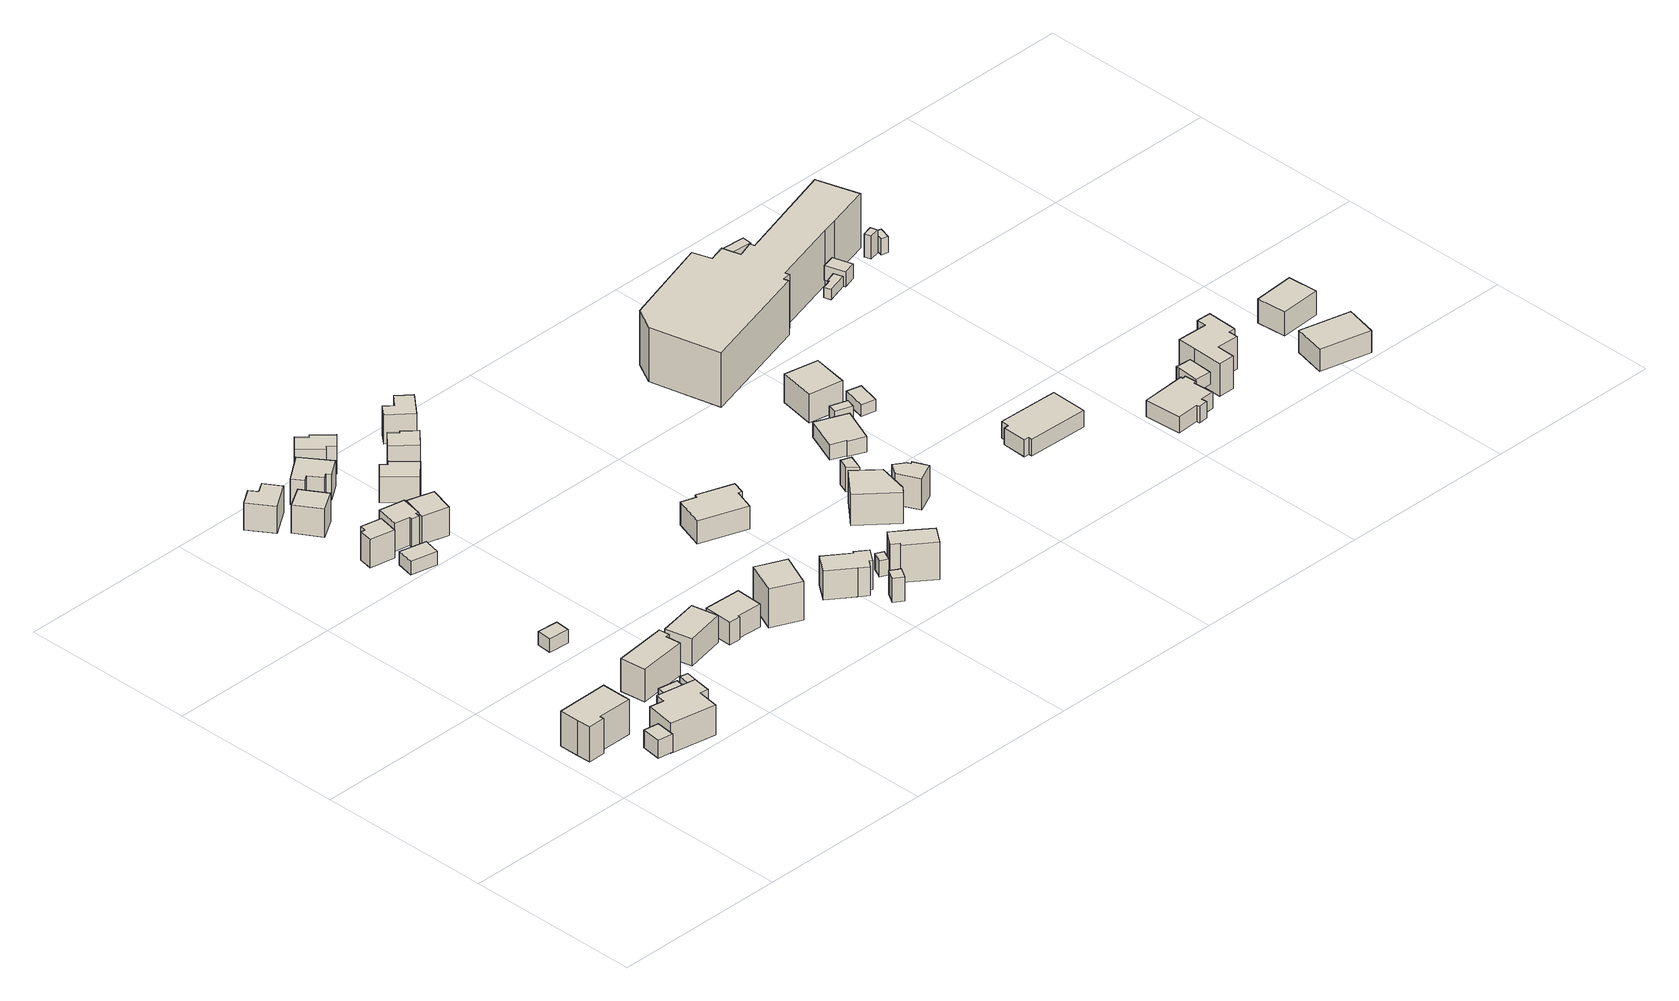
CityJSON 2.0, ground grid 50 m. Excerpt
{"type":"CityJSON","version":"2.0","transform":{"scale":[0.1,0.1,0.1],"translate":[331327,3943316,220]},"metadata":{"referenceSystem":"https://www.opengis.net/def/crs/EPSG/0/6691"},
"CityObjects":{
"building1":{"type":"Building","attributes":{"usage":"411","measuredHeight":5.5,"storeysAboveGround":2,"BuildingIDAttribute.prefecture":"14","BuildingIDAttribute.city":"14151","BuildingDetailAttribute.totalFloorArea":107.36,"BuildingDetailAttribute.buildingFootprintArea":53.68,"BuildingDetailAttribute.buildingStructureType":"601","BuildingDetailAttribute.buildingStructureOrgType":"1","BuildingDetailAttribute.orgUsage":"10","BuildingDetailAttribute.surveyYear":2015},"geometry":[{"type":"Solid","lod":"1","boundaries":[[[[0,1,2,3]],[[2,4,5,3]],[[1,6,4,2]],[[0,7,6,1]],[[3,5,7,0]],[[4,6,7,5]]]]}]},
"building2":{"type":"Building","attributes":{"usage":"411","measuredHeight":11.6,"storeysAboveGround":1,"BuildingIDAttribute.prefecture":"14","BuildingIDAttribute.city":"14151","BuildingDetailAttribute.totalFloorArea":118.61,"BuildingDetailAttribute.buildingFootprintArea":118.61,"BuildingDetailAttribute.buildingStructureType":"601","BuildingDetailAttribute.buildingStructureOrgType":"1","BuildingDetailAttribute.orgUsage":"10","BuildingDetailAttribute.surveyYear":2015},"geometry":[{"type":"Solid","lod":"1","boundaries":[[[[8,9,10,11,12,13,14,15]],[[14,16,17,15]],[[13,18,16,14]],[[12,19,18,13]],[[11,20,19,12]],[[10,21,20,11]],[[9,22,21,10]],[[8,23,22,9]],[[15,17,23,8]],[[16,18,19,20,21,22,23,17]]]]}]},
"building3":{"type":"Building","attributes":{"usage":"411","measuredHeight":9.8,"storeysAboveGround":2,"BuildingIDAttribute.prefecture":"14","BuildingIDAttribute.city":"14151","BuildingDetailAttribute.totalFloorArea":251.69,"BuildingDetailAttribute.buildingFootprintArea":125.85,"BuildingDetailAttribute.buildingStructureType":"601","BuildingDetailAttribute.buildingStructureOrgType":"1","BuildingDetailAttribute.orgUsage":"10","BuildingDetailAttribute.surveyYear":2015},"geometry":[{"type":"Solid","lod":"1","boundaries":[[[[24,25,26,27,28,29,30,31]],[[30,32,33,31]],[[29,34,32,30]],[[28,35,34,29]],[[27,36,35,28]],[[26,37,36,27]],[[25,38,37,26]],[[24,39,38,25]],[[31,33,39,24]],[[32,34,35,36,37,38,39,33]]]]}]},
"building4":{"type":"Building","attributes":{"measuredHeight":5,"BuildingIDAttribute.prefecture":"14","BuildingIDAttribute.city":"14151","BuildingDetailAttribute.surveyYear":2015},"geometry":[{"type":"Solid","lod":"1","boundaries":[[[[40,41,42,43]],[[42,44,45,43]],[[41,46,44,42]],[[40,47,46,41]],[[43,45,47,40]],[[44,46,47,45]]]]}]},
"building5":{"type":"Building","attributes":{"measuredHeight":4.4,"BuildingIDAttribute.prefecture":"14","BuildingIDAttribute.city":"14151","BuildingDetailAttribute.surveyYear":2015},"geometry":[{"type":"Solid","lod":"1","boundaries":[[[[48,49,50,51]],[[50,52,53,51]],[[49,54,52,50]],[[48,55,54,49]],[[51,53,55,48]],[[52,54,55,53]]]]}]},
"building6":{"type":"Building","attributes":{"usage":"411","measuredHeight":5.2,"storeysAboveGround":1,"BuildingIDAttribute.prefecture":"14","BuildingIDAttribute.city":"14151","BuildingDetailAttribute.totalFloorArea":9.72,"BuildingDetailAttribute.buildingFootprintArea":9.72,"BuildingDetailAttribute.buildingStructureType":"601","BuildingDetailAttribute.buildingStructureOrgType":"1","BuildingDetailAttribute.orgUsage":"10","BuildingDetailAttribute.surveyYear":2015},"geometry":[{"type":"Solid","lod":"1","boundaries":[[[[56,57,58,59]],[[58,60,61,59]],[[57,62,60,58]],[[56,63,62,57]],[[59,61,63,56]],[[60,62,63,61]]]]}]},
"building7":{"type":"Building","attributes":{"usage":"411","measuredHeight":8.9,"storeysAboveGround":2,"BuildingIDAttribute.prefecture":"14","BuildingIDAttribute.city":"14151","BuildingDetailAttribute.totalFloorArea":55.95,"BuildingDetailAttribute.buildingFootprintArea":27.97,"BuildingDetailAttribute.buildingStructureType":"601","BuildingDetailAttribute.buildingStructureOrgType":"1","BuildingDetailAttribute.orgUsage":"10","BuildingDetailAttribute.surveyYear":2015},"geometry":[{"type":"Solid","lod":"1","boundaries":[[[[64,65,66,67,68,69]],[[68,70,71,69]],[[67,72,70,68]],[[66,73,72,67]],[[65,74,73,66]],[[64,75,74,65]],[[69,71,75,64]],[[70,72,73,74,75,71]]]]}]},
"building8":{"type":"Building","attributes":{"usage":"411","measuredHeight":8.3,"storeysAboveGround":2,"BuildingIDAttribute.prefecture":"14","BuildingIDAttribute.city":"14151","BuildingDetailAttribute.totalFloorArea":104.81,"BuildingDetailAttribute.buildingFootprintArea":52.41,"BuildingDetailAttribute.buildingStructureType":"601","BuildingDetailAttribute.buildingStructureOrgType":"1","BuildingDetailAttribute.orgUsage":"10","BuildingDetailAttribute.surveyYear":2015},"geometry":[{"type":"Solid","lod":"1","boundaries":[[[[76,77,78,79,80,81]],[[80,82,83,81]],[[79,84,82,80]],[[78,85,84,79]],[[77,86,85,78]],[[76,87,86,77]],[[81,83,87,76]],[[82,84,85,86,87,83]]]]}]},
"building9":{"type":"Building","attributes":{"usage":"411","measuredHeight":10.3,"storeysAboveGround":1,"BuildingIDAttribute.prefecture":"14","BuildingIDAttribute.city":"14151","BuildingDetailAttribute.totalFloorArea":81.72,"BuildingDetailAttribute.buildingFootprintArea":81.72,"BuildingDetailAttribute.buildingStructureType":"601","BuildingDetailAttribute.buildingStructureOrgType":"1","BuildingDetailAttribute.orgUsage":"10","BuildingDetailAttribute.surveyYear":2015},"geometry":[{"type":"Solid","lod":"1","boundaries":[[[[88,89,90,91,92,93]],[[92,94,95,93]],[[91,96,94,92]],[[90,97,96,91]],[[89,98,97,90]],[[88,99,98,89]],[[93,95,99,88]],[[94,96,97,98,99,95]]]]}]},
"building10":{"type":"Building","attributes":{"usage":"431","measuredHeight":4.2,"storeysAboveGround":1,"BuildingIDAttribute.prefecture":"14","BuildingIDAttribute.city":"14151","BuildingDetailAttribute.totalFloorArea":41.22,"BuildingDetailAttribute.buildingFootprintArea":41.22,"BuildingDetailAttribute.buildingStructureType":"610","BuildingDetailAttribute.buildingStructureOrgType":"2","BuildingDetailAttribute.orgUsage":"143","BuildingDetailAttribute.surveyYear":2015},"geometry":[{"type":"Solid","lod":"1","boundaries":[[[[100,101,102,103]],[[102,104,105,103]],[[101,106,104,102]],[[100,107,106,101]],[[103,105,107,100]],[[104,106,107,105]]]]}]},
"building11":{"type":"Building","attributes":{"usage":"411","measuredHeight":9.1,"storeysAboveGround":2,"BuildingIDAttribute.prefecture":"14","BuildingIDAttribute.city":"14151","BuildingDetailAttribute.totalFloorArea":91.19,"BuildingDetailAttribute.buildingFootprintArea":45.6,"BuildingDetailAttribute.buildingStructureType":"601","BuildingDetailAttribute.buildingStructureOrgType":"1","BuildingDetailAttribute.orgUsage":"10","BuildingDetailAttribute.surveyYear":2015},"geometry":[{"type":"Solid","lod":"1","boundaries":[[[[108,109,110,111]],[[110,112,113,111]],[[109,114,112,110]],[[108,115,114,109]],[[111,113,115,108]],[[112,114,115,113]]]]}]},
"building12":{"type":"Building","attributes":{"usage":"411","measuredHeight":9,"storeysAboveGround":2,"BuildingIDAttribute.prefecture":"14","BuildingIDAttribute.city":"14151","BuildingDetailAttribute.totalFloorArea":65.59,"BuildingDetailAttribute.buildingFootprintArea":32.79,"BuildingDetailAttribute.buildingStructureType":"601","BuildingDetailAttribute.buildingStructureOrgType":"1","BuildingDetailAttribute.orgUsage":"10","BuildingDetailAttribute.surveyYear":2015},"geometry":[{"type":"Solid","lod":"1","boundaries":[[[[116,117,118,119,120,121,122,123]],[[122,124,125,123]],[[121,126,124,122]],[[120,127,126,121]],[[119,128,127,120]],[[118,129,128,119]],[[117,130,129,118]],[[116,131,130,117]],[[123,125,131,116]],[[124,126,127,128,129,130,131,125]]]]}]},
"building13":{"type":"Building","attributes":{"usage":"411","measuredHeight":8.4,"storeysAboveGround":2,"BuildingIDAttribute.prefecture":"14","BuildingIDAttribute.city":"14151","BuildingDetailAttribute.totalFloorArea":123.95,"BuildingDetailAttribute.buildingFootprintArea":61.97,"BuildingDetailAttribute.buildingStructureType":"601","BuildingDetailAttribute.buildingStructureOrgType":"1","BuildingDetailAttribute.orgUsage":"10","BuildingDetailAttribute.surveyYear":2015,"BuildingLandSlideRiskAttribute.description":"1","BuildingLandSlideRiskAttribute.areaType":"1"},"geometry":[{"type":"Solid","lod":"1","boundaries":[[[[132,133,134,135,136,137,138,139]],[[138,140,141,139]],[[137,142,140,138]],[[136,143,142,137]],[[135,144,143,136]],[[134,145,144,135]],[[133,146,145,134]],[[132,147,146,133]],[[139,141,147,132]],[[140,142,143,144,145,146,147,141]]]]}]},
"building14":{"type":"Building","attributes":{"usage":"411","measuredHeight":9,"storeysAboveGround":2,"BuildingIDAttribute.prefecture":"14","BuildingIDAttribute.city":"14151","BuildingDetailAttribute.totalFloorArea":94.14,"BuildingDetailAttribute.buildingFootprintArea":47.07,"BuildingDetailAttribute.buildingStructureType":"601","BuildingDetailAttribute.buildingStructureOrgType":"1","BuildingDetailAttribute.orgUsage":"10","BuildingDetailAttribute.surveyYear":2015},"geometry":[{"type":"Solid","lod":"1","boundaries":[[[[148,149,150,151]],[[150,152,153,151]],[[149,154,152,150]],[[148,155,154,149]],[[151,153,155,148]],[[152,154,155,153]]]]}]},
"building15":{"type":"Building","attributes":{"usage":"411","measuredHeight":9.3,"storeysAboveGround":2,"BuildingIDAttribute.prefecture":"14","BuildingIDAttribute.city":"14151","BuildingDetailAttribute.totalFloorArea":147.01,"BuildingDetailAttribute.buildingFootprintArea":73.5,"BuildingDetailAttribute.buildingStructureType":"601","BuildingDetailAttribute.buildingStructureOrgType":"1","BuildingDetailAttribute.orgUsage":"10","BuildingDetailAttribute.surveyYear":2015},"geometry":[{"type":"Solid","lod":"1","boundaries":[[[[156,157,158,159]],[[158,160,161,159]],[[157,162,160,158]],[[156,163,162,157]],[[159,161,163,156]],[[160,162,163,161]]]]}]},
"building16":{"type":"Building","attributes":{"usage":"411","measuredHeight":8.6,"storeysAboveGround":2,"BuildingIDAttribute.prefecture":"14","BuildingIDAttribute.city":"14151","BuildingDetailAttribute.totalFloorArea":94.78,"BuildingDetailAttribute.buildingFootprintArea":47.39,"BuildingDetailAttribute.buildingStructureType":"601","BuildingDetailAttribute.buildingStructureOrgType":"1","BuildingDetailAttribute.orgUsage":"10","BuildingDetailAttribute.surveyYear":2015,"BuildingLandSlideRiskAttribute.description":"1","BuildingLandSlideRiskAttribute.areaType":"1"},"geometry":[{"type":"Solid","lod":"1","boundaries":[[[[164,165,166,167,168,169,170,171]],[[170,172,173,171]],[[169,174,172,170]],[[168,175,174,169]],[[167,176,175,168]],[[166,177,176,167]],[[165,178,177,166]],[[164,179,178,165]],[[171,173,179,164]],[[172,174,175,176,177,178,179,173]]]]}]},
"building17":{"type":"Building","attributes":{"usage":"411","measuredHeight":8.5,"storeysAboveGround":2,"BuildingIDAttribute.prefecture":"14","BuildingIDAttribute.city":"14151","BuildingDetailAttribute.totalFloorArea":100.34,"BuildingDetailAttribute.buildingFootprintArea":50.17,"BuildingDetailAttribute.buildingStructureType":"601","BuildingDetailAttribute.buildingStructureOrgType":"1","BuildingDetailAttribute.orgUsage":"10","BuildingDetailAttribute.surveyYear":2015,"BuildingLandSlideRiskAttribute.description":"1","BuildingLandSlideRiskAttribute.areaType":"1"},"geometry":[{"type":"Solid","lod":"1","boundaries":[[[[180,181,182,183,184,185]],[[184,186,187,185]],[[183,188,186,184]],[[182,189,188,183]],[[181,190,189,182]],[[180,191,190,181]],[[185,187,191,180]],[[186,188,189,190,191,187]]]]}]},
"building18":{"type":"Building","attributes":{"usage":"411","measuredHeight":7.8,"storeysAboveGround":1,"BuildingIDAttribute.prefecture":"14","BuildingIDAttribute.city":"14151","BuildingDetailAttribute.totalFloorArea":75.38,"BuildingDetailAttribute.buildingFootprintArea":75.38,"BuildingDetailAttribute.buildingStructureType":"601","BuildingDetailAttribute.buildingStructureOrgType":"1","BuildingDetailAttribute.orgUsage":"10","BuildingDetailAttribute.surveyYear":2015},"geometry":[{"type":"Solid","lod":"1","boundaries":[[[[192,193,194,195,196,197]],[[196,198,199,197]],[[195,200,198,196]],[[194,201,200,195]],[[193,202,201,194]],[[192,203,202,193]],[[197,199,203,192]],[[198,200,201,202,203,199]]]]}]},
"building19":{"type":"Building","attributes":{"usage":"411","measuredHeight":9,"storeysAboveGround":2,"BuildingIDAttribute.prefecture":"14","BuildingIDAttribute.city":"14151","BuildingDetailAttribute.totalFloorArea":74.62,"BuildingDetailAttribute.buildingFootprintArea":37.31,"BuildingDetailAttribute.buildingStructureType":"601","BuildingDetailAttribute.buildingStructureOrgType":"1","BuildingDetailAttribute.orgUsage":"10","BuildingDetailAttribute.surveyYear":2015,"BuildingLandSlideRiskAttribute.description":"1","BuildingLandSlideRiskAttribute.areaType":"1"},"geometry":[{"type":"Solid","lod":"1","boundaries":[[[[204,205,206,207,208,209]],[[208,210,211,209]],[[207,212,210,208]],[[206,213,212,207]],[[205,214,213,206]],[[204,215,214,205]],[[209,211,215,204]],[[210,212,213,214,215,211]]]]}]},
"building20":{"type":"Building","attributes":{"usage":"411","measuredHeight":9.5,"storeysAboveGround":2,"BuildingIDAttribute.prefecture":"14","BuildingIDAttribute.city":"14151","BuildingDetailAttribute.totalFloorArea":83.11,"BuildingDetailAttribute.buildingFootprintArea":41.56,"BuildingDetailAttribute.buildingStructureType":"601","BuildingDetailAttribute.buildingStructureOrgType":"1","BuildingDetailAttribute.orgUsage":"10","BuildingDetailAttribute.surveyYear":2015,"BuildingLandSlideRiskAttribute.description":"1","BuildingLandSlideRiskAttribute.areaType":"1"},"geometry":[{"type":"Solid","lod":"1","boundaries":[[[[216,217,218,219,220,221]],[[220,222,223,221]],[[219,224,222,220]],[[218,225,224,219]],[[217,226,225,218]],[[216,227,226,217]],[[221,223,227,216]],[[222,224,225,226,227,223]]]]}]},
"building21":{"type":"Building","attributes":{"usage":"411","measuredHeight":12.6,"storeysAboveGround":2,"BuildingIDAttribute.prefecture":"14","BuildingIDAttribute.city":"14151","BuildingDetailAttribute.totalFloorArea":148.29,"BuildingDetailAttribute.buildingFootprintArea":74.14,"BuildingDetailAttribute.buildingStructureType":"601","BuildingDetailAttribute.buildingStructureOrgType":"1","BuildingDetailAttribute.orgUsage":"10","BuildingDetailAttribute.surveyYear":2015},"geometry":[{"type":"Solid","lod":"1","boundaries":[[[[228,229,230,231]],[[230,232,233,231]],[[229,234,232,230]],[[228,235,234,229]],[[231,233,235,228]],[[232,234,235,233]]]]}]},
"building22":{"type":"Building","attributes":{"usage":"411","measuredHeight":9.6,"storeysAboveGround":2,"BuildingIDAttribute.prefecture":"14","BuildingIDAttribute.city":"14151","BuildingDetailAttribute.totalFloorArea":181.49,"BuildingDetailAttribute.buildingFootprintArea":90.74,"BuildingDetailAttribute.buildingStructureType":"601","BuildingDetailAttribute.buildingStructureOrgType":"1","BuildingDetailAttribute.orgUsage":"10","BuildingDetailAttribute.surveyYear":2015},"geometry":[{"type":"Solid","lod":"1","boundaries":[[[[236,237,238,239,240,241,242,243]],[[242,244,245,243]],[[241,246,244,242]],[[240,247,246,241]],[[239,248,247,240]],[[238,249,248,239]],[[237,250,249,238]],[[236,251,250,237]],[[243,245,251,236]],[[244,246,247,248,249,250,251,245]]]]}]},
"building23":{"type":"Building","attributes":{"usage":"411","measuredHeight":9.3,"storeysAboveGround":1,"BuildingIDAttribute.prefecture":"14","BuildingIDAttribute.city":"14151","BuildingDetailAttribute.totalFloorArea":71.22,"BuildingDetailAttribute.buildingFootprintArea":71.22,"BuildingDetailAttribute.buildingStructureType":"601","BuildingDetailAttribute.buildingStructureOrgType":"1","BuildingDetailAttribute.orgUsage":"10","BuildingDetailAttribute.surveyYear":2015},"geometry":[{"type":"Solid","lod":"1","boundaries":[[[[252,253,254,255,256,257,258,259,260,261]],[[260,262,263,261]],[[259,264,262,260]],[[258,265,264,259]],[[257,266,265,258]],[[256,267,266,257]],[[255,268,267,256]],[[254,269,268,255]],[[253,270,269,254]],[[252,271,270,253]],[[261,263,271,252]],[[262,264,265,266,267,268,269,270,271,263]]]]}]},
"building24":{"type":"Building","attributes":{"measuredHeight":9.9,"BuildingIDAttribute.prefecture":"14","BuildingIDAttribute.city":"14151","BuildingDetailAttribute.surveyYear":2015},"geometry":[{"type":"Solid","lod":"1","boundaries":[[[[272,273,274,275]],[[274,276,277,275]],[[273,278,276,274]],[[272,279,278,273]],[[275,277,279,272]],[[276,278,279,277]]]]}]},
"building25":{"type":"Building","attributes":{"measuredHeight":6.7,"BuildingIDAttribute.prefecture":"14","BuildingIDAttribute.city":"14151","BuildingDetailAttribute.surveyYear":2015},"geometry":[{"type":"Solid","lod":"1","boundaries":[[[[280,281,282,283,284,285]],[[284,286,287,285]],[[283,288,286,284]],[[282,289,288,283]],[[281,290,289,282]],[[280,291,290,281]],[[285,287,291,280]],[[286,288,289,290,291,287]]]]}]},
"building26":{"type":"Building","attributes":{"usage":"411","measuredHeight":15,"storeysAboveGround":1,"BuildingIDAttribute.prefecture":"14","BuildingIDAttribute.city":"14151","BuildingDetailAttribute.totalFloorArea":62.66,"BuildingDetailAttribute.buildingFootprintArea":62.66,"BuildingDetailAttribute.buildingStructureType":"601","BuildingDetailAttribute.buildingStructureOrgType":"1","BuildingDetailAttribute.orgUsage":"10","BuildingDetailAttribute.surveyYear":2015},"geometry":[{"type":"Solid","lod":"1","boundaries":[[[[292,293,294,295,296,297,298,299]],[[298,300,301,299]],[[297,302,300,298]],[[296,303,302,297]],[[295,304,303,296]],[[294,305,304,295]],[[293,306,305,294]],[[292,307,306,293]],[[299,301,307,292]],[[300,302,303,304,305,306,307,301]]]]}]},
"building27":{"type":"Building","attributes":{"usage":"441","measuredHeight":10,"storeysAboveGround":1,"BuildingIDAttribute.prefecture":"14","BuildingIDAttribute.city":"14151","BuildingDetailAttribute.totalFloorArea":98.24,"BuildingDetailAttribute.buildingFootprintArea":98.24,"BuildingDetailAttribute.buildingStructureType":"610","BuildingDetailAttribute.buildingStructureOrgType":"2","BuildingDetailAttribute.orgUsage":"171","BuildingDetailAttribute.surveyYear":2015},"geometry":[{"type":"Solid","lod":"1","boundaries":[[[[308,309,310,311,312]],[[311,313,314,312]],[[310,315,313,311]],[[309,316,315,310]],[[308,317,316,309]],[[312,314,317,308]],[[313,315,316,317,314]]]]}]},
"building28":{"type":"Building","attributes":{"usage":"441","measuredHeight":8.5,"storeysAboveGround":1,"BuildingIDAttribute.prefecture":"14","BuildingIDAttribute.city":"14151","BuildingDetailAttribute.totalFloorArea":10.74,"BuildingDetailAttribute.buildingFootprintArea":10.74,"BuildingDetailAttribute.buildingStructureType":"610","BuildingDetailAttribute.buildingStructureOrgType":"2","BuildingDetailAttribute.orgUsage":"171","BuildingDetailAttribute.surveyYear":2015},"geometry":[{"type":"Solid","lod":"1","boundaries":[[[[318,319,320,321]],[[320,322,323,321]],[[319,324,322,320]],[[318,325,324,319]],[[321,323,325,318]],[[322,324,325,323]]]]}]},
"building29":{"type":"Building","attributes":{"usage":"422","measuredHeight":9.7,"storeysAboveGround":2,"BuildingIDAttribute.prefecture":"14","BuildingIDAttribute.city":"14151","BuildingDetailAttribute.totalFloorArea":41.36,"BuildingDetailAttribute.buildingFootprintArea":20.68,"BuildingDetailAttribute.buildingStructureType":"601","BuildingDetailAttribute.buildingStructureOrgType":"1","BuildingDetailAttribute.orgUsage":"135","BuildingDetailAttribute.surveyYear":2015},"geometry":[{"type":"Solid","lod":"1","boundaries":[[[[326,327,328,329,330,331,332]],[[331,333,334,332]],[[330,335,333,331]],[[329,336,335,330]],[[328,337,336,329]],[[327,338,337,328]],[[326,339,338,327]],[[332,334,339,326]],[[333,335,336,337,338,339,334]]]]}]},
"building30":{"type":"Building","attributes":{"usage":"411","measuredHeight":4.9,"storeysAboveGround":2,"BuildingIDAttribute.prefecture":"14","BuildingIDAttribute.city":"14151","BuildingDetailAttribute.totalFloorArea":163.36,"BuildingDetailAttribute.buildingFootprintArea":81.68,"BuildingDetailAttribute.buildingStructureType":"601","BuildingDetailAttribute.buildingStructureOrgType":"1","BuildingDetailAttribute.orgUsage":"10","BuildingDetailAttribute.surveyYear":2015},"geometry":[{"type":"Solid","lod":"1","boundaries":[[[[340,341,342,343,344,345]],[[344,346,347,345]],[[343,348,346,344]],[[342,349,348,343]],[[341,350,349,342]],[[340,351,350,341]],[[345,347,351,340]],[[346,348,349,350,351,347]]]]}]},
"building31":{"type":"Building","attributes":{"measuredHeight":4.2,"BuildingIDAttribute.prefecture":"14","BuildingIDAttribute.city":"14151","BuildingDetailAttribute.surveyYear":2015},"geometry":[{"type":"Solid","lod":"1","boundaries":[[[[352,353,354,355]],[[354,356,357,355]],[[353,358,356,354]],[[352,359,358,353]],[[355,357,359,352]],[[356,358,359,357]]]]}]},
"building32":{"type":"Building","attributes":{"usage":"411","measuredHeight":9.5,"storeysAboveGround":2,"BuildingIDAttribute.prefecture":"14","BuildingIDAttribute.city":"14151","BuildingDetailAttribute.totalFloorArea":166.59,"BuildingDetailAttribute.buildingFootprintArea":83.29,"BuildingDetailAttribute.buildingStructureType":"601","BuildingDetailAttribute.buildingStructureOrgType":"1","BuildingDetailAttribute.orgUsage":"10","BuildingDetailAttribute.surveyYear":2015},"geometry":[{"type":"Solid","lod":"1","boundaries":[[[[360,361,362,363]],[[362,364,365,363]],[[361,366,364,362]],[[360,367,366,361]],[[363,365,367,360]],[[364,366,367,365]]]]}]},
"building33":{"type":"Building","attributes":{"usage":"452","measuredHeight":4.2,"storeysAboveGround":2,"BuildingIDAttribute.prefecture":"14","BuildingIDAttribute.city":"14151","BuildingDetailAttribute.totalFloorArea":44.8,"BuildingDetailAttribute.buildingFootprintArea":22.4,"BuildingDetailAttribute.buildingStructureType":"610","BuildingDetailAttribute.buildingStructureOrgType":"2","BuildingDetailAttribute.orgUsage":"193","BuildingDetailAttribute.surveyYear":2015},"geometry":[{"type":"Solid","lod":"1","boundaries":[[[[368,369,370,371]],[[370,372,373,371]],[[369,374,372,370]],[[368,375,374,369]],[[371,373,375,368]],[[372,374,375,373]]]]}]},
"building34":{"type":"Building","attributes":{"usage":"411","measuredHeight":7.4,"storeysAboveGround":1,"BuildingIDAttribute.prefecture":"14","BuildingIDAttribute.city":"14151","BuildingDetailAttribute.totalFloorArea":153.14,"BuildingDetailAttribute.buildingFootprintArea":153.14,"BuildingDetailAttribute.buildingStructureType":"601","BuildingDetailAttribute.buildingStructureOrgType":"1","BuildingDetailAttribute.orgUsage":"10","BuildingDetailAttribute.surveyYear":2015},"geometry":[{"type":"Solid","lod":"1","boundaries":[[[[376,377,378,379,380,381,382,383]],[[382,384,385,383]],[[381,386,384,382]],[[380,387,386,381]],[[379,388,387,380]],[[378,389,388,379]],[[377,390,389,378]],[[376,391,390,377]],[[383,385,391,376]],[[384,386,387,388,389,390,391,385]]]]}]},
"building35":{"type":"Building","attributes":{"usage":"422","measuredHeight":18.1,"storeysAboveGround":1,"BuildingIDAttribute.prefecture":"14","BuildingIDAttribute.city":"14151","BuildingDetailAttribute.totalFloorArea":1157.43,"BuildingDetailAttribute.buildingFootprintArea":1157.43,"BuildingDetailAttribute.buildingStructureType":"610","BuildingDetailAttribute.buildingStructureOrgType":"2","BuildingDetailAttribute.orgUsage":"133","BuildingDetailAttribute.surveyYear":2015,"BuildingLandSlideRiskAttribute.description":"1","BuildingLandSlideRiskAttribute.areaType":"1"},"geometry":[{"type":"Solid","lod":"1","boundaries":[[[[392,393,394,395,396,397,398,399,400,401,402,403,404,405,406,407,408]],[[407,409,410,408]],[[406,411,409,407]],[[405,412,411,406]],[[404,413,412,405]],[[403,414,413,404]],[[402,415,414,403]],[[401,416,415,402]],[[400,417,416,401]],[[399,418,417,400]],[[398,419,418,399]],[[397,420,419,398]],[[396,421,420,397]],[[395,422,421,396]],[[394,423,422,395]],[[393,424,423,394]],[[392,425,424,393]],[[408,410,425,392]],[[409,411,412,413,414,415,416,417,418,419,420,421,422,423,424,425,410]]]]}]},
"building36":{"type":"Building","attributes":{"measuredHeight":13.3,"BuildingIDAttribute.prefecture":"14","BuildingIDAttribute.city":"14151","BuildingDetailAttribute.surveyYear":2015,"BuildingLandSlideRiskAttribute.description":"1","BuildingLandSlideRiskAttribute.areaType":"1"},"geometry":[{"type":"Solid","lod":"1","boundaries":[[[[426,427,428,429]],[[428,430,431,429]],[[427,432,430,428]],[[426,433,432,427]],[[429,431,433,426]],[[430,432,433,431]]]]}]},
"building37":{"type":"Building","attributes":{"BuildingIDAttribute.prefecture":"14","BuildingIDAttribute.city":"14151","BuildingDetailAttribute.surveyYear":2015,"BuildingLandSlideRiskAttribute.description":"1","BuildingLandSlideRiskAttribute.areaType":"1"},"geometry":[{"type":"Solid","lod":"1","boundaries":[[[[434,435,436,437,438,439]],[[438,440,441,439]],[[437,442,440,438]],[[436,443,442,437]],[[435,444,443,436]],[[434,445,444,435]],[[439,441,445,434]],[[440,442,443,444,445,441]]]]}]},
"building38":{"type":"Building","attributes":{"measuredHeight":8.3,"BuildingIDAttribute.prefecture":"14","BuildingIDAttribute.city":"14151","BuildingDetailAttribute.surveyYear":2015,"BuildingLandSlideRiskAttribute.description":"1","BuildingLandSlideRiskAttribute.areaType":"1"},"geometry":[{"type":"Solid","lod":"1","boundaries":[[[[446,447,448,449]],[[448,450,451,449]],[[447,452,450,448]],[[446,453,452,447]],[[449,451,453,446]],[[450,452,453,451]]]]}]},
"building39":{"type":"Building","attributes":{"usage":"411","measuredHeight":5.4,"storeysAboveGround":1,"BuildingIDAttribute.prefecture":"14","BuildingIDAttribute.city":"14151","BuildingDetailAttribute.totalFloorArea":120.56,"BuildingDetailAttribute.buildingFootprintArea":120.56,"BuildingDetailAttribute.buildingStructureType":"601","BuildingDetailAttribute.buildingStructureOrgType":"1","BuildingDetailAttribute.orgUsage":"10","BuildingDetailAttribute.surveyYear":2015},"geometry":[{"type":"Solid","lod":"1","boundaries":[[[[454,455,456,457,458,459,460,461,462,463,464,465]],[[464,466,467,465]],[[463,468,466,464]],[[462,469,468,463]],[[461,470,469,462]],[[460,471,470,461]],[[459,472,471,460]],[[458,473,472,459]],[[457,474,473,458]],[[456,475,474,457]],[[455,476,475,456]],[[454,477,476,455]],[[465,467,477,454]],[[466,468,469,470,471,472,473,474,475,476,477,467]]]]}]},
"building40":{"type":"Building","attributes":{"usage":"411","measuredHeight":4.8,"storeysAboveGround":2,"BuildingIDAttribute.prefecture":"14","BuildingIDAttribute.city":"14151","BuildingDetailAttribute.totalFloorArea":52.83,"BuildingDetailAttribute.buildingFootprintArea":26.41,"BuildingDetailAttribute.buildingStructureType":"601","BuildingDetailAttribute.buildingStructureOrgType":"1","BuildingDetailAttribute.orgUsage":"10","BuildingDetailAttribute.surveyYear":2015},"geometry":[{"type":"Solid","lod":"1","boundaries":[[[[478,479,480,481,482,483]],[[482,484,485,483]],[[481,486,484,482]],[[480,487,486,481]],[[479,488,487,480]],[[478,489,488,479]],[[483,485,489,478]],[[484,486,487,488,489,485]]]]}]},
"building41":{"type":"Building","attributes":{"measuredHeight":8,"BuildingIDAttribute.prefecture":"14","BuildingIDAttribute.city":"14151","BuildingDetailAttribute.surveyYear":2015,"BuildingLandSlideRiskAttribute.description":"1","BuildingLandSlideRiskAttribute.areaType":"1"},"geometry":[{"type":"Solid","lod":"1","boundaries":[[[[490,491,492,493]],[[492,494,495,493]],[[491,496,494,492]],[[490,497,496,491]],[[493,495,497,490]],[[494,496,497,495]]]]}]},
"building42":{"type":"Building","attributes":{"measuredHeight":11.3,"BuildingIDAttribute.prefecture":"14","BuildingIDAttribute.city":"14151","BuildingDetailAttribute.surveyYear":2015},"geometry":[{"type":"Solid","lod":"1","boundaries":[[[[498,499,500,501]],[[500,502,503,501]],[[499,504,502,500]],[[498,505,504,499]],[[501,503,505,498]],[[502,504,505,503]]]]}]},
"building43":{"type":"Building","attributes":{"usage":"411","measuredHeight":11.7,"storeysAboveGround":2,"BuildingIDAttribute.prefecture":"14","BuildingIDAttribute.city":"14151","BuildingDetailAttribute.totalFloorArea":232.44,"BuildingDetailAttribute.buildingFootprintArea":116.22,"BuildingDetailAttribute.buildingStructureType":"601","BuildingDetailAttribute.buildingStructureOrgType":"1","BuildingDetailAttribute.orgUsage":"10","BuildingDetailAttribute.surveyYear":2015},"geometry":[{"type":"Solid","lod":"1","boundaries":[[[[506,507,508,509,510,511,512,513,514,515,516,517]],[[516,518,519,517]],[[515,520,518,516]],[[514,521,520,515]],[[513,522,521,514]],[[512,523,522,513]],[[511,524,523,512]],[[510,525,524,511]],[[509,526,525,510]],[[508,527,526,509]],[[507,528,527,508]],[[506,529,528,507]],[[517,519,529,506]],[[518,520,521,522,523,524,525,526,527,528,529,519]]]]}]},
"building44":{"type":"Building","attributes":{"usage":"411","measuredHeight":8.3,"storeysAboveGround":2,"BuildingIDAttribute.prefecture":"14","BuildingIDAttribute.city":"14151","BuildingDetailAttribute.totalFloorArea":215.78,"BuildingDetailAttribute.buildingFootprintArea":107.89,"BuildingDetailAttribute.buildingStructureType":"601","BuildingDetailAttribute.buildingStructureOrgType":"1","BuildingDetailAttribute.orgUsage":"10","BuildingDetailAttribute.surveyYear":2015,"BuildingLandSlideRiskAttribute.description":"1","BuildingLandSlideRiskAttribute.areaType":"1"},"geometry":[{"type":"Solid","lod":"1","boundaries":[[[[530,531,532,533]],[[532,534,535,533]],[[531,536,534,532]],[[530,537,536,531]],[[533,535,537,530]],[[534,536,537,535]]]]}]},
"building45":{"type":"Building","attributes":{"usage":"411","measuredHeight":8,"storeysAboveGround":2,"BuildingIDAttribute.prefecture":"14","BuildingIDAttribute.city":"14151","BuildingDetailAttribute.totalFloorArea":167.34,"BuildingDetailAttribute.buildingFootprintArea":83.67,"BuildingDetailAttribute.buildingStructureType":"601","BuildingDetailAttribute.buildingStructureOrgType":"1","BuildingDetailAttribute.orgUsage":"10","BuildingDetailAttribute.surveyYear":2015,"BuildingLandSlideRiskAttribute.description":"1","BuildingLandSlideRiskAttribute.areaType":"1"},"geometry":[{"type":"Solid","lod":"1","boundaries":[[[[538,539,540,541]],[[540,542,543,541]],[[539,544,542,540]],[[538,545,544,539]],[[541,543,545,538]],[[542,544,545,543]]]]}]}
},
"vertices":[
[136,66,58],[179,60,58],[172,4,58],[128,10,58],[172,4,110],[128,10,110],[179,60,110],[136,66,110],
[36,150,24],[35,191,24],[35,247,24],[184,249,24],[184,190,24],[185,164,24],[85,163,24],[85,151,24],[85,163,127],[85,151,127],[185,164,127],[184,190,127],[184,249,127],[35,247,127],[35,191,127],[36,150,127],
[185,23,37],[200,109,37],[241,102,37],[246,130,37],[358,111,37],[349,59,37],[326,62,37],[316,1,37],[326,62,125],[316,1,125],[349,59,125],[358,111,125],[246,130,125],[241,102,125],[200,109,125],[185,23,125],
[304,183,45],[360,174,45],[350,116,45],[294,125,45],[350,116,89],[294,125,89],[360,174,89],[304,183,89],
[222,507,99],[281,502,99],[278,460,99],[219,464,99],[278,460,139],[219,464,139],[281,502,139],[222,507,139],
[378,183,37],[402,179,37],[394,136,37],[370,140,37],[394,136,87],[370,140,87],[402,179,87],[378,183,87],
[189,1003,160],[177,946,160],[107,960,160],[114,999,160],[126,997,160],[130,1015,160],[126,997,243],[130,1015,243],[114,999,243],[107,960,243],[177,946,243],[189,1003,243],
[49,1216,164],[3,1284,164],[48,1314,164],[63,1292,164],[92,1311,164],[122,1265,164],[92,1311,243],[122,1265,243],[63,1292,243],[48,1314,243],[3,1284,243],[49,1216,243],
[294,219,37],[286,291,37],[437,309,37],[440,279,37],[428,277,37],[433,235,37],[428,277,133],[433,235,133],[440,279,133],[437,309,133],[286,291,133],[294,219,133],
[239,900,161],[228,852,161],[153,869,161],[164,917,161],[153,869,201],[164,917,201],[228,852,201],[239,900,201],
[74,1193,164],[131,1228,164],[175,1159,164],[117,1123,164],[175,1159,247],[117,1123,247],[131,1228,247],[74,1193,247],
[203,1024,167],[275,1010,167],[263,949,167],[255,951,167],[253,938,167],[232,942,167],[233,950,167],[190,958,167],[233,950,250],[190,958,250],[232,942,250],[253,938,250],[255,951,250],[263,949,250],[275,1010,250],[203,1024,250],
[271,1237,181],[223,1203,181],[214,1215,181],[202,1206,181],[176,1243,181],[161,1232,181],[140,1262,181],[215,1316,181],[140,1262,256],[215,1316,256],[161,1232,256],[176,1243,256],[202,1206,256],[214,1215,256],[223,1203,256],[271,1237,256],
[354,987,164],[333,915,164],[259,936,164],[280,1008,164],[259,936,247],[280,1008,247],[333,915,247],[354,987,247],
[582,343,35],[597,268,35],[483,244,35],[467,320,35],[483,244,115],[467,320,115],[597,268,115],[582,343,115],
[220,1327,189],[257,1363,189],[282,1337,189],[289,1344,189],[336,1297,189],[301,1262,189],[283,1280,189],[274,1271,189],[283,1280,270],[274,1271,270],[301,1262,270],[336,1297,270],[289,1344,270],[282,1337,270],[257,1363,270],[220,1327,270],
[295,1114,181],[331,1149,181],[346,1133,181],[356,1143,181],[410,1086,181],[363,1042,181],[410,1086,258],[363,1042,258],[356,1143,258],[346,1133,258],[331,1149,258],[295,1114,258],
[727,328,26],[724,251,26],[652,254,26],[651,249,26],[618,250,26],[621,332,26],[618,250,93],[621,332,93],[651,249,93],[652,254,93],[724,251,93],[727,328,93],
[386,1174,189],[424,1213,189],[445,1192,189],[451,1197,189],[485,1164,189],[442,1120,189],[485,1164,273],[442,1120,273],[451,1197,273],[445,1192,273],[424,1213,273],[386,1174,273],
[513,1202,205],[453,1254,205],[478,1283,205],[501,1263,205],[528,1294,205],[565,1261,205],[528,1294,290],[565,1261,290],[501,1263,290],[478,1283,290],[453,1254,290],[513,1202,290],
[793,342,9],[875,305,9],[834,213,9],[752,250,9],[834,213,123],[752,250,123],[875,305,123],[793,342,123],
[814,608,104],[856,594,104],[860,603,104],[960,568,104],[948,532,104],[938,535,104],[918,477,104],[785,523,104],[918,477,172],[785,523,172],[938,535,172],[948,532,172],[960,568,172],[860,603,172],[856,594,172],[814,608,172],
[1025,231,17],[1028,236,17],[1061,212,17],[1036,179,17],[1033,175,17],[1026,180,17],[1011,162,17],[987,180,17],[919,230,17],[957,281,17],[919,230,102],[957,281,102],[987,180,102],[1011,162,102],[1026,180,102],[1033,175,102],[1036,179,102],[1061,212,102],[1028,236,102],[1025,231,102],
[1059,92,12],[1033,109,12],[1052,139,12],[1078,123,12],[1052,139,82],[1078,123,82],[1033,109,82],[1059,92,82],
[1076,163,45],[1054,173,45],[1057,179,45],[1069,203,45],[1090,193,45],[1083,179,45],[1090,193,92],[1083,179,92],[1069,203,92],[1057,179,92],[1054,173,92],[1076,163,92],
[1175,89,18],[1100,147,18],[1104,152,18],[1085,167,18],[1094,179,18],[1118,209,18],[1158,178,18],[1211,136,18],[1158,178,128],[1211,136,128],[1118,209,128],[1094,179,128],[1085,167,128],[1104,152,128],[1100,147,128],[1175,89,128],
[1181,403,90],[1243,346,90],[1223,261,90],[1208,244,90],[1114,328,90],[1208,244,181],[1114,328,181],[1223,261,181],[1243,346,181],[1181,403,181],
[1198,447,109],[1226,436,109],[1210,392,109],[1187,417,109],[1210,392,181],[1187,417,181],[1226,436,181],[1198,447,181],
[1270,242,99],[1241,303,99],[1262,336,99],[1293,316,99],[1298,306,99],[1304,309,99],[1323,268,99],[1304,309,191],[1323,268,191],[1298,306,191],[1293,316,191],[1262,336,191],[1241,303,191],[1270,242,191],
[1313,470,136],[1266,490,136],[1267,492,136],[1226,509,136],[1266,605,136],[1354,568,136],[1266,605,181],[1354,568,181],[1226,509,181],[1267,492,181],[1266,490,181],[1313,470,181],
[1381,600,150],[1373,574,150],[1325,590,150],[1333,616,150],[1325,590,189],[1333,616,189],[1373,574,189],[1381,600,189],
[1305,740,152],[1402,722,152],[1383,620,152],[1286,638,152],[1383,620,236],[1286,638,236],[1402,722,236],[1305,740,236],
[1411,635,150],[1452,625,150],[1436,560,150],[1395,569,150],[1436,560,184],[1395,569,184],[1452,625,184],[1411,635,184],
[1598,193,117],[1598,203,117],[1583,204,117],[1585,274,117],[1600,274,117],[1601,298,117],[1775,293,117],[1772,189,117],[1775,293,166],[1772,189,166],[1601,298,166],[1600,274,166],[1585,274,166],[1583,204,166],[1598,203,166],[1598,193,166],
[1735,994,182],[1691,982,182],[1500,928,182],[1504,916,182],[1479,913,182],[1484,899,182],[1154,804,182],[1108,1004,182],[1143,1068,182],[1404,1149,182],[1421,1096,182],[1467,1109,182],[1481,1058,182],[1527,1074,182],[1531,1061,182],[1828,1150,182],[1863,1030,182],[1828,1150,342],[1863,1030,342],[1531,1061,342],[1527,1074,342],[1481,1058,342],[1467,1109,342],[1421,1096,342],[1404,1149,342],[1143,1068,342],[1108,1004,342],[1154,804,342],[1484,899,342],[1479,913,342],[1504,916,342],[1500,928,342],[1691,982,342],[1735,994,342],
[1477,1120,238],[1547,1116,238],[1545,1088,238],[1475,1092,238],[1545,1088,329],[1475,1092,329],[1547,1116,329],[1477,1120,329],
[1699,928,202],[1639,910,202],[1633,929,202],[1662,938,202],[1661,943,202],[1691,953,202],[1661,943,232],[1691,953,232],[1662,938,232],[1633,929,232],[1639,910,232],[1699,928,232],
[1724,989,202],[1740,934,202],[1702,923,202],[1686,979,202],[1702,923,245],[1686,979,245],[1740,934,245],[1724,989,245],
[2047,132,105],[2048,126,105],[2058,127,105],[2060,93,105],[2052,92,105],[2056,34,105],[2017,32,105],[2018,16,105],[1991,14,105],[1990,23,105],[1926,19,105],[1920,124,105],[1926,19,153],[1920,124,153],[1990,23,153],[1991,14,153],[2018,16,153],[2017,32,153],[2056,34,153],[2052,92,153],[2060,93,153],[2058,127,153],[2048,126,153],[2047,132,153],
[2117,101,111],[2072,104,111],[2075,167,111],[2076,175,111],[2121,173,111],[2121,167,111],[2121,173,148],[2121,167,148],[2076,175,148],[2075,167,148],[2072,104,148],[2117,101,148],
[1876,1010,178],[1881,991,178],[1852,983,178],[1847,1002,178],[1852,983,246],[1847,1002,246],[1881,991,246],[1876,1010,246],
[1892,1013,178],[1911,1007,178],[1900,973,178],[1881,979,178],[1900,973,225],[1881,979,225],[1911,1007,225],[1892,1013,225],
[2254,165,85],[2254,153,85],[2235,153,85],[2235,126,85],[2172,128,85],[2170,76,85],[2124,77,85],[2127,166,85],[2128,217,85],[2215,214,85],[2216,242,85],[2257,240,85],[2216,242,181],[2257,240,181],[2215,214,181],[2128,217,181],[2127,166,181],[2124,77,181],[2170,76,181],[2172,128,181],[2235,126,181],[2235,153,181],[2254,153,181],[2254,165,181],
[2438,48,14],[2460,140,14],[2604,106,14],[2582,14,14],[2604,106,79],[2582,14,79],[2460,140,79],[2438,48,79],
[2477,203,22],[2471,288,22],[2587,296,22],[2593,211,22],[2587,296,93],[2593,211,93],[2471,288,93],[2477,203,93]
]}
